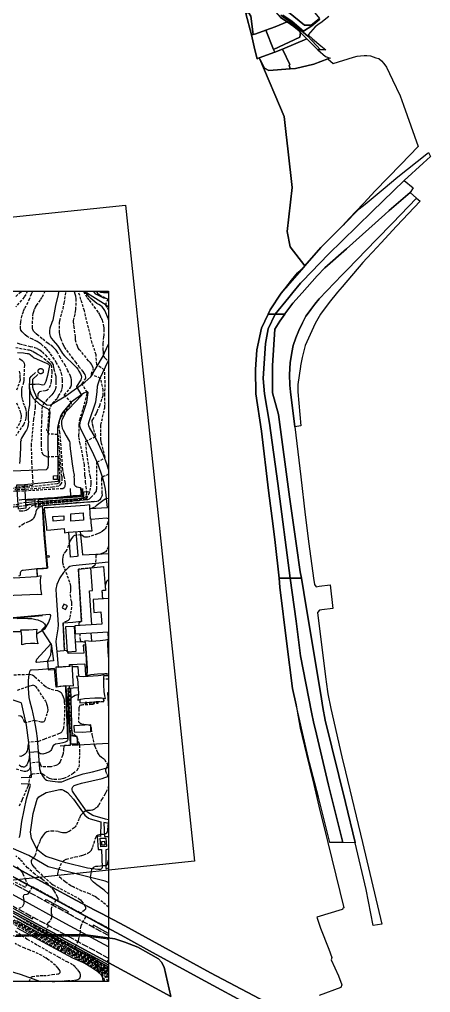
# Model space of a CAD drawing. Header units: feet. Extents: x -1222 to 199575, y -502 to 454509.
# Drawn here: x 473 to 784, y -8 to 728 of the extents above; entities that cross this region are included whole.
import ezdxf

# ---------------------------------------------------------------- set-up
doc = ezdxf.new("R2010")
doc.units = ezdxf.units.FT
doc.header["$MEASUREMENT"] = 0
for name, pattern in [('ANYANG1', [11.5, 6, -1, 1, -1.5, 1, -1]), ('ANYANG11', [1.5, 1, -0.5]), ('ANYANG2', [6, 5, -1]), ('JEON', [12, 4, -0.5, 1, -0.5, 4, -0.5, 1, -0.5])]:
    doc.linetypes.add(name, pattern=pattern)
doc.layers.get('0').update_dxf_attribs({"linetype": 'CONTINUOUS'})
for name, color, linetype in [('AAA008', 7, 'CONTINUOUS'), ('AAC001', 7, 'CONTINUOUS'), ('AAC006', 7, 'ANYANG1'), ('AD002', 7, 'CONTINUOUS'), ('AD0022', 1, 'CONTINUOUS'), ('ADA085', 1, 'CONTINUOUS'), ('AE001', 1, 'ANYANG2'), ('AE150', 7, 'CONTINUOUS'), ('AE340', 7, 'CONTINUOUS'), ('AZ020', 7, 'CONTINUOUS'), ('AZ080', 1, 'CONTINUOUS'), ('AZ0801', 7, 'CONTINUOUS'), ('AZ0803', 7, 'CONTINUOUS'), ('CAA001', 7, 'CONTINUOUS'), ('CAA002', 30, 'CONTINUOUS'), ('DD001', 3, 'CONTINUOUS'), ('EA0018', 7, 'JEON'), ('line', 7, 'CONTINUOUS'), ('mm', 7, 'CONTINUOUS'), ('지적', 7, 'CONTINUOUS')]:
    doc.layers.add(name, color=color, linetype=linetype)
picture_1 = doc.add_image_def('image1.jpg', size_in_pixel=(8269, 5907))

# ---------------------------------------------------------------- blocks, each defined once
blk = doc.blocks.new('창덕궁')
at = {"color": 255}
blk.add_lwpolyline([(0, 522.49), (540.82, 522.49), (540.82, 0), (0, 0)], close=True, dxfattribs=at)
at = {"layer": 'AAA008', "color": 255}
for points in [[(526.53, 360.84), (522.88, 360.25), (512.13, 359.5), (495.03, 358.54), (492.05, 358.51), (492.39, 355.63), (493.88, 343.92), (493.85, 341.62), (497, 342.02), (507.29, 342.9), (507.4, 340.47), (507.44, 339.72), (510.28, 340.09), (525.17, 341.08), (528.34, 341.09), (528.04, 343.19), (527.67, 347.35), (527.67, 348.38), (527.74, 350.01), (527.12, 350.01), (526.58, 359.11), (526.53, 360.84)], [(521.48, 354.77), (521.86, 349.31), (512.3, 348.59), (512.15, 354.09), (521.48, 354.77)], [(506.91, 352.56), (507.06, 349.26), (498.83, 348.59), (498.67, 351.92), (506.91, 352.56)], [(465.19, 305.76), (465.8, 303.26), (465.96, 301.49), (466.15, 295.23), (466.04, 293.85), (465.8, 291.68), (469.14, 292.4), (487.39, 293.33), (490.42, 293.06), (489.58, 297.29), (489.35, 304.01), (489.72, 307.18), (486.25, 306.33), (469.5, 305.43), (468.37, 305.5), (465.19, 305.76)], [(540.83, 289.93), (529.11, 289.08), (529.7, 279.43), (535.05, 279.76), (535.66, 270.46), (515.2, 269.32), (515.61, 263.17), (540.83, 264.64)], [(475.07, 254.97), (475.09, 257.24), (475.25, 260.72), (474.99, 263.62), (474.52, 266.31), (476.56, 266.1), (480.42, 266.18), (483.68, 266.49), (486.45, 266.84), (486.36, 264.8), (486.35, 261.16), (486.67, 257.91), (487.19, 255.73), (484.98, 255.9), (481.81, 255.79), (478.03, 255.53), (475.07, 254.97)], [(509.44, 249.5), (516.32, 250), (515.15, 268.75), (508.3, 268.39), (509.44, 249.5)], [(540.83, 245.47), (540.47, 250.65), (540.37, 254.96), (540.36, 255.9), (540.5, 258.92), (538.43, 258.37), (534.47, 257.95), (527.83, 257.5), (525.57, 257.61), (522.9, 257.77), (523.23, 255.23), (523.57, 252.37), (524.52, 237.22), (524.57, 235.15), (524.4, 231.53), (527.35, 232.39), (532.54, 232.87), (537.88, 233.14), (539.53, 233.09), (540.82, 232.87)], [(521.54, 254.61), (522.09, 248.53), (510.35, 248.24), (510.32, 249.55), (509.43, 249.49), (509.37, 250.52), (501.6, 249.78), (502.65, 237.99), (511.41, 238.6), (511.34, 239.99), (522.95, 240.54), (523.23, 231.94), (524.4, 231.95), (524.54, 234.99), (523.53, 252.33), (523.2, 254.78), (521.54, 254.61)], [(513.58, 238.88), (510.57, 238.42), (506.57, 238.16), (503.14, 237.99), (500.79, 237.96), (500.91, 235.03), (501.55, 225.35), (501.57, 223.07), (503.93, 223.58), (512.29, 223.95), (514.34, 223.84), (514.02, 227.07), (513.55, 236.54), (513.58, 238.88)], [(537.57, 232.26), (535.01, 231.64), (532.82, 231.41), (521.49, 230.75), (518.7, 230.91), (516.56, 231.14), (517.24, 228.95), (517.54, 226.12), (517.94, 217.78), (517.88, 215.51), (517.59, 213.05), (519.91, 213.71), (522.47, 214.22), (530.33, 214.66), (534.45, 214.68), (535.56, 214.64), (538.51, 214.22), (537.99, 216.22), (537.51, 219.54), (537.18, 224.57), (537.17, 228.94), (537.28, 230.18), (537.57, 232.26)], [(540.82, 218.58), (540.03, 218.5), (540.82, 206.42)]]:
    blk.add_lwpolyline(points, dxfattribs=at)
at = {"layer": 'AAC001', "color": 255}
for points in [[(474.67, 210.91), (460.29, 215.86), (460.19, 221.37), (460.04, 225.7), (459.69, 233.89), (458.95, 242.5), (458.77, 249.7), (454.86, 249.58), (447.91, 249.05), (441.39, 248.38)], [(540.82, 180.25), (513.27, 178.7)], [(540.82, 40.13), (514.27, 54.48), (476.7, 75.04), (439.6, 94.81), (396.14, 119.45), (385.48, 125.55), (386.95, 128.5), (384.37, 129.85)], [(374.03, 100.11), (375.75, 99.28), (391.12, 91.2), (411.27, 80.17), (430.25, 69.93), (461.04, 53.37), (476.63, 45.14), (502.5, 31.13), (521.29, 21.54), (540.82, 11)]]:
    blk.add_lwpolyline(points, dxfattribs=at)
at = {"layer": 'AAC006', "color": 255}
for points in [[(499.11, 382.43), (499.09, 382.88), (501.91, 383), (501.92, 382.43)], [(501.92, 382.43), (501.95, 380.04), (499.2, 379.97), (499.11, 382.43)]]:
    blk.add_lwpolyline(points, dxfattribs=at)
at = {"layer": 'AD002', "color": 255}
blk.add_lwpolyline([(540.82, 26.19), (508.43, 43.77), (470.9, 64.31), (433.81, 84.07), (396.43, 104.44), (375.79, 115.01), (370.43, 117.37), (363.65, 119.51), (353.28, 122.29), (345.22, 123.3), (338.54, 123.8), (333.46, 123.76), (318.94, 122.59), (265.15, 115.81)], dxfattribs=at)
at = {"layer": 'AD0022', "color": 255}
for points in [[(540.82, 39.84), (514.17, 54.31), (476.6, 74.87), (439.5, 94.63)], [(297.19, 108.76), (320.48, 111.7), (333.12, 111.76), (338.14, 111.8), (344.03, 111.36), (350.97, 110.49), (360.29, 107.99), (366.51, 105.67), (370.47, 104.2), (370.86, 104.05), (390.82, 93.83), (428.12, 73.51), (465.2, 53.75), (502.69, 33.23), (540.82, 12.54)]]:
    blk.add_lwpolyline(points, dxfattribs=at)
at = {"layer": 'ADA085', "color": 255}
for points in [[(540.84, 510.22), (540.73, 510.41), (538.94, 512.02), (524.96, 520.89), (524.36, 521.67), (523.91, 522.49)], [(540.84, 516.42), (537.2, 517.39), (531.24, 520.37), (529.49, 522.49)], [(487.21, 459.48), (483.33, 455.71), (483.21, 454.78), (483.37, 449.87), (483.79, 448.08), (486.33, 442.24), (493.97, 436.42), (496.54, 436.27), (508.37, 443.39), (522.9, 453.76), (527.4, 457.78), (536.13, 472.66), (540.84, 482.44)], [(540.83, 387.65), (539.83, 391.16), (536.95, 398.66), (531.87, 409.78), (526.33, 419.34), (525.86, 420.53), (525.68, 422.06), (526.1, 423.9), (531.15, 438.77), (532.2, 446.3), (532.47, 450.79), (532.82, 452.46), (534.08, 456.12), (540.83, 470.02)], [(402.92, 382.44), (406.06, 384.07), (409.5, 384.85), (442.39, 387.49), (461.33, 386.34), (493.75, 387.51), (494.58, 388.33), (495, 389.2), (495.34, 391.29), (495.04, 411.83), (496.52, 430.87), (496.42, 432.11), (495.84, 432.83), (488.81, 436.74), (484.37, 440.99), (482.29, 444.74), (481.64, 446.32), (481.09, 450.49), (481.17, 455.46), (481.33, 456.65), (482.59, 458.22), (485.47, 460.92)], [(535.94, 382.43), (532.95, 391.35), (528.75, 401.03), (519.79, 418.07), (519.1, 420.45), (519.3, 423.39), (524.42, 438.54), (525.49, 445.84), (524.99, 446.32), (524.31, 446.5), (522.19, 445.47), (512.59, 438.65), (506.24, 431.07), (504.75, 428.4), (502.9, 422.55), (502.23, 419.4), (502.16, 414.51), (502.52, 382.43)], [(502.52, 382.43), (502.56, 378.57), (477.16, 376.05), (478.28, 358.32)], [(526.64, 358.16), (540.09, 358.92), (538.59, 372.82), (537.59, 377.51), (535.94, 382.43)], [(540.83, 350.22), (539.22, 350.62), (527.73, 349.81)], [(516.16, 340.48), (517.66, 322.48), (517.47, 321.87), (516.77, 321.6), (512.1, 321.16), (510.76, 340.12)], [(519.37, 340.69), (521.15, 323.21), (521.34, 322.88), (540.83, 323.93)], [(540.83, 317.4), (513.71, 314.78), (511.52, 314.19), (510.5, 313.44), (506.67, 309.54), (504, 305.52), (501.66, 300.54), (500.98, 296.88), (501.07, 292.56), (502.66, 269.9), (502.5, 267.09), (501.24, 259.48), (501.03, 257.33), (501.62, 249.61)], [(486.36, 263.1), (492.76, 267.31), (495.36, 271.51), (496.73, 274.9), (497.03, 276.69), (496.89, 277.61), (496.23, 277.92), (465.92, 275.05), (465.78, 272.97), (465.97, 269.59), (466.52, 267.1), (467.02, 265.79), (467.88, 265), (468.72, 264.85), (474.76, 264.94)], [(508.4, 222.25), (508.33, 223.7), (501.17, 222.83), (499.81, 236.89), (487.85, 235.98), (482.45, 235.77), (481.83, 235.76), (481.47, 235.55), (480.93, 234.46), (480.48, 232.34), (480.16, 230.04), (479.96, 227.8), (480, 222.02), (480.32, 218.31), (480.57, 215.1), (480.96, 212.59), (482.71, 206.06), (484.21, 198.97), (485.18, 193.85), (485.96, 189.48), (486.81, 183.86), (487.47, 174.11), (487.99, 167.54), (488.53, 160.98), (488.73, 160.25), (489.21, 158.74), (490.08, 156.89), (491.22, 155.01), (491.99, 153.92), (492.85, 153.04), (493.76, 152.44), (494.73, 152.16), (498.36, 151.59), (502.39, 151.15), (503.87, 151.16), (505.47, 151.21), (506.81, 151.75), (509.03, 152.55), (512.33, 154.01), (515.57, 155.24), (518.63, 156.18), (521.58, 157.15), (525.03, 157.95), (528.77, 158.67), (532.37, 159.71), (537.75, 161.21), (540.57, 162.11), (540.82, 162.25)], [(474.72, 210.95), (478.4, 194.1), (480.33, 180.62), (482.2, 154.39), (474.7, 154.16)], [(540.82, 122.31), (538.48, 122.78), (528.81, 125.61), (524.77, 128.24), (524.03, 129.03), (517.24, 138.43), (513.43, 144.17), (513.16, 145.09), (513.21, 146.43), (513.65, 147.29), (514.76, 148.31), (516.94, 149.21), (520.32, 150.2), (535.87, 153.56), (540.82, 155.43)], [(473.08, 109.06), (473.65, 110.06), (473.94, 111.19), (475.14, 121.07), (478.67, 138.26), (481.69, 148.56), (481.44, 149.19), (481.16, 149.38), (474.7, 149.62)], [(540.82, 74.74), (540.65, 74.88), (538.26, 75.95), (495.2, 86.82), (480.35, 95.5), (461.23, 103.74), (440.78, 111.71), (425.75, 116.25), (421.74, 118.41), (420.32, 119.43), (413.12, 128.7), (404.55, 135.75), (395.36, 138.27), (389.62, 139.34), (386.71, 139.61), (386.04, 139.47), (384.63, 138.21), (380.01, 126.23)], [(540.82, 119.5), (537.26, 120.24), (537.11, 120.01), (537.83, 109.82), (540.65, 109.72), (540.82, 107.04)], [(370.47, 104.2), (368.05, 98.64), (372.22, 96.75), (372.64, 96.3), (372.85, 95.53), (372.91, 87.7), (373.4, 84.37), (375.5, 75.76), (376.35, 73.79), (377.74, 71.84), (380.12, 68.97), (395.16, 54.7), (413.11, 38.45), (437.12, 20.02), (446.12, 14.73), (454.63, 11.08), (473.87, 5.55), (489.21, 0)], [(540.82, 100.15), (538.79, 99.65), (538.7, 85.56), (539.45, 85.61), (540.82, 86.03)]]:
    blk.add_lwpolyline(points, dxfattribs=at)
for points in [[(499.2, 242.82), (486.56, 241.55), (486.14, 241.76), (485.99, 242.12), (486.63, 244.06), (497, 255.63), (497.48, 255.62)], [(514.21, 138.14), (522.87, 126), (525.56, 123.66), (526.82, 123.06), (534.83, 120.88), (534.8, 109.83), (532.28, 109.91), (533, 99.99), (535.48, 99.95), (535.88, 86.37), (535.74, 85.58), (535.27, 84.91), (534.62, 84.7), (532.63, 84.66), (524.87, 85.68), (508.44, 89.71), (493.55, 94.64), (492.38, 95.33), (487.29, 99.36), (486.59, 100.42), (482.58, 108.25), (481.87, 111.84), (481.86, 113.03), (483.83, 127.29), (486.66, 138.11), (488.14, 139.72), (493.69, 143.07), (503.97, 145.38), (505.38, 145.24), (506.78, 144.83), (509.66, 143.09)], [(538.75, 108.38), (539.26, 102.1), (535.01, 102.03), (534.45, 108.62)]]:
    blk.add_lwpolyline(points, close=True, dxfattribs=at)
at = {"layer": 'AE001', "color": 255}
for points in [[(540.82, 34.73), (512.02, 50.36), (474.46, 70.91), (437.37, 90.67), (399.93, 111.07), (379.21, 121.69), (372.69, 124.52), (365.75, 126.71), (354.72, 129.67), (345.97, 130.77), (338.79, 131.3), (333.13, 131.26), (322.34, 130.39)], [(268.31, 106.58), (272.81, 109.21), (319.71, 115.13), (333.79, 116.26), (338.29, 116.3), (344.47, 115.83), (351.84, 114.91), (361.55, 112.31), (372.63, 108.2), (392.93, 97.81), (430.25, 77.47), (467.34, 57.71), (504.84, 37.18), (540.82, 17.66)]]:
    blk.add_lwpolyline(points, dxfattribs=at)
at = {"layer": 'AE150', "color": 255}
for points in [[(478.28, 358.32), (472.62, 357.64), (471.36, 376.03), (477.16, 376.05)], [(487.85, 359.38), (485.54, 359.05), (485.3, 365.12), (487.59, 365.38)], [(493.75, 321.04), (493.66, 322.25), (495.69, 322.44), (495.83, 321.26)], [(489.72, 312.58), (491.44, 312.69), (491.45, 312.54), (489.73, 312.45)], [(524.4, 211.15), (523.04, 211.08), (523.13, 210.01), (524.47, 210.08)], [(529.64, 211.46), (526.4, 211.27), (526.5, 210.1), (529.69, 210.24)], [(532.81, 211.65), (531.52, 211.58), (531.59, 210.66), (532.89, 210.74)]]:
    blk.add_lwpolyline(points, close=True, dxfattribs=at)
at = {"layer": 'AE340', "color": 255}
blk.add_lwpolyline([(493.83, 417.33), (494.14, 417.28), (494.22, 417.78), (493.91, 417.83)], dxfattribs=at)
at = {"layer": 'AZ020', "color": 255}
blk.add_lwpolyline([(508.32, 281.7), (509.62, 284.29), (507.05, 285.61), (505.72, 282.96)], close=True, dxfattribs=at)
at = {"layer": 'AZ080', "color": 255}
for points in [[(487.13, 306.55), (486.81, 312.41), (494.32, 312.86), (493.76, 320.88), (492.8, 331.7), (491.07, 357.12)], [(380.18, 126.67), (384.72, 124.47), (388.67, 122.8), (396.09, 119.36), (439.55, 94.72), (476.65, 74.96), (514.22, 54.39), (540.82, 39.96)]]:
    blk.add_lwpolyline(points, dxfattribs=at)
at = {"layer": 'AZ0801', "color": 255}
for points in [[(487.59, 365.38), (506.65, 366.9), (520.25, 367.82), (519.88, 373.24)], [(520.96, 373.09), (521.13, 366.88), (487.63, 364.55)], [(487.68, 363.37), (506.86, 364.83), (521.26, 365.84), (522.06, 365.89), (521.98, 370.76), (526.27, 371.02)], [(512.3, 367.28), (511.99, 373.25)], [(477.9, 364.28), (485.32, 364.64)], [(478, 362.71), (485.37, 363.41)], [(478.11, 361.03), (485.43, 361.77)], [(487.74, 361.89), (507.7, 363.42), (521.72, 364.5), (524.48, 364.76), (524.56, 367.76)], [(487.82, 360.15), (507.2, 361.66), (519.56, 362.62), (530.35, 363.6)], [(487.05, 306.52), (486.64, 312.57), (494.26, 313.17), (492.03, 338.22), (490.75, 360.38)], [(507.4, 250.33), (506.43, 271.47), (513.82, 271.92), (520.3, 272.65), (517.94, 312.14), (537.02, 314.12), (538.47, 296.1), (535.74, 295.85), (536.15, 289.6)], [(528.04, 270.04), (526.31, 295.85), (528.53, 296.08), (527.44, 313.13)], [(465.83, 274.93), (490.81, 277.38)], [(490.89, 276.86), (465.89, 274.47)], [(528.06, 257.52), (527.73, 263.88)], [(540.83, 258.26), (540.74, 258.26), (540.45, 264.62)], [(522.97, 257.23), (515.9, 256.8)], [(540.83, 256.64), (540.39, 256.63)], [(518.3, 230.95), (517.91, 238.26), (513.57, 238.26)], [(537.47, 231.54), (540.82, 231.71)], [(503, 183.81), (509.93, 184.1), (508.95, 208.03), (508.4, 222.25)], [(504.12, 178.41), (512.12, 178.86), (511.27, 197.94), (510.17, 222.09), (517.71, 222.57)], [(517.49, 178.94), (517.14, 185.41), (513.32, 186.27), (512.22, 222.22)], [(518.94, 213.43), (518.99, 210.84), (537.18, 211.91), (537.06, 214.43)], [(540.82, 11.11), (521.34, 21.63), (502.55, 31.22), (476.68, 45.23), (461.09, 53.46), (430.3, 70.02), (411.32, 80.26), (391.17, 91.29), (375.8, 99.37), (374.07, 100.2)]]:
    blk.add_lwpolyline(points, dxfattribs=at)
at = {"layer": 'AZ0803', "color": 255}
for points in [[(487.57, 461.53), (487.55, 461.58), (487.51, 461.81), (487.5, 462.04), (487.51, 462.3), (487.53, 462.41), (487.55, 462.53), (487.63, 462.76), (487.72, 462.97), (487.87, 463.21), (487.97, 463.34), (488.16, 463.53), (488.33, 463.66), (488.36, 463.68), (488.55, 463.8), (488.78, 463.9), (489, 463.97), (489.24, 464.01), (489.43, 464.03), (489.49, 464.03), (489.72, 464.01), (489.94, 463.97), (490.18, 463.9), (490.39, 463.8), (490.6, 463.68), (490.78, 463.54), (490.96, 463.36), (491.1, 463.18), (491.23, 462.97), (491.32, 462.75), (491.4, 462.52), (491.44, 462.29), (491.45, 462.04), (491.44, 461.81), (491.39, 461.58), (491.32, 461.35), (491.22, 461.13), (491.1, 460.93), (490.95, 460.74), (490.79, 460.57), (490.6, 460.42), (490.4, 460.3), (490.17, 460.2), (489.95, 460.13), (489.71, 460.09), (489.49, 460.07), (489.24, 460.09), (489, 460.13), (488.77, 460.2), (488.56, 460.3), (488.35, 460.42), (488.17, 460.57), (488, 460.73), (487.85, 460.93), (487.72, 461.14), (487.62, 461.35)], [(537.83, 106.19), (537.89, 103.27), (535.65, 103.18), (535.62, 106.02)]]:
    blk.add_lwpolyline(points, close=True, dxfattribs=at)
for points in [[(492.95, 60.79), (493.67, 62.11), (510.13, 53.1), (509.41, 51.78)], [(467.74, 57.49), (467.02, 56.18), (483.05, 47.4), (483.77, 48.72)], [(540.82, 36.43), (529.45, 42.6), (528.73, 41.28)]]:
    blk.add_lwpolyline(points, dxfattribs=at)
at = {"layer": 'CAA001', "color": 255}
for points, elevation in [([(471.83, 476.12), (476.32, 475.86), (477.63, 475.67), (479.1, 475.49), (479.96, 475.37), (480.81, 475.09), (481.55, 474.71), (482.1, 474.2), (483.03, 473.3), (483.75, 472.68), (484.6, 472.14), (492.68, 468.64), (493.88, 468.12), (495.36, 467.3), (495.9, 466.72), (496.03, 465.98), (495.9, 464.95), (494.57, 458.64), (493.25, 454.13), (492.7, 452.69), (491.98, 451.74), (490.97, 451.48), (489.7, 451.66), (487.6, 452.08), (485.34, 451.94), (484.84, 451.92), (481.02, 451.85), (480.78, 451.59), (481.09, 444.95), (480.94, 436.52), (480.78, 435.16), (480.09, 431.36), (479.88, 428.82), (480.02, 425.79), (480.05, 424.86), (480.15, 423.95), (480.08, 421.77), (479.96, 421.07), (479.52, 419.34), (479.17, 418.37), (478.63, 417.38), (477.91, 416.41), (474.92, 411.29), (474.47, 410.28), (474.47, 410.17), (474.86, 409.63), (474.86, 409.46), (474.28, 408.78), (474.21, 408.59), (474.2, 408.37), (474.11, 404.1), (473.63, 394.45), (473.33, 392.25)], 45), ([(503.06, 522.49), (503.04, 522.17), (502.98, 521.79), (502.65, 519.94), (500.76, 511.67), (498.53, 500.53), (498, 498.93), (496.45, 494.64), (496.15, 492.67), (496.23, 490.62), (496.74, 488.63), (497.71, 486.79), (498.97, 485.13), (502.23, 481.47), (503.28, 479.87), (506.06, 475.35), (507.56, 473.58), (509.99, 471.23), (512.33, 469.01), (514.5, 466.87), (516.5, 464.92), (517.55, 463.54), (518.41, 462.12), (519.48, 459.99), (519.97, 458.68), (520.21, 457.52), (520.15, 456.47), (519.91, 455.41), (516.5, 450.47), (516.49, 450.06), (520.37, 443.96), (520.34, 443.57), (510.72, 433.4), (509.52, 432.28), (508.57, 431.18), (507.91, 430.15), (505.59, 425.43), (505.27, 424.4), (505.13, 423.34), (505.16, 421.65), (505.37, 420.39), (505.77, 418.95), (506.36, 417.41), (508.69, 413.01), (511.12, 408.76), (511.46, 407.71), (511.61, 406.5), (511.87, 403.13), (512.81, 396), (513.37, 391.72), (513.67, 388.96), (514.03, 386.81), (514.69, 383.31), (514.77, 382.43)], 40), ([(540.84, 500.97), (540.69, 501.4), (537.86, 507.84), (536.95, 509.46), (535.93, 510.78), (534.74, 511.74), (533.37, 512.49), (532.04, 513.33), (527.5, 517.12), (526.2, 518.35), (524.87, 519.75), (523.64, 521.33), (522.96, 522.49)], 35), ([(473.04, 364.6), (473.42, 364.57), (475.07, 364.75), (487.93, 365.55), (488.81, 365.63), (492.19, 366), (494.54, 366.12), (499.99, 366.33), (514.13, 367.88), (518.9, 368.27), (519.88, 368.46), (520.17, 368.65), (520.46, 369.22), (520.58, 371.36), (520.42, 372.47), (520.01, 373.26), (519.36, 373.65), (518.07, 373.86), (517.14, 374.12), (516.7, 374.31), (515.94, 374.8), (515.39, 375.44), (515.08, 376.23), (515.01, 376.64), (515.02, 378.96), (514.99, 380.13), (514.77, 382.43)], 40), ([(540.83, 365.68), (539.43, 365.47), (538.15, 365.17), (536.47, 363.85), (531.54, 359.98), (530.34, 359.18), (529.55, 358.77), (526.67, 357.62)], 35), ([(492.28, 356.53), (492.14, 356.87), (491.95, 357.09), (491.74, 357.14), (491.47, 357.15), (491.32, 357.09), (491.22, 356.97), (491.16, 356.82), (491.1, 356.33), (491.2, 354.55), (492.57, 335.57), (494.68, 313.19), (494.62, 312.97), (494.43, 312.89), (486.81, 312.41), (476.17, 311.23), (475.4, 311.05), (474.83, 310.82), (474.45, 310.45), (474.19, 309.97), (474.02, 309.4), (473.94, 308.65), (473.87, 307.73), (473.73, 307.21), (473.45, 306.97), (472.73, 306.77)], 35), ([(471.62, 274.8), (477.16, 274.98), (479.78, 274.82), (482.62, 274.72), (485.89, 274.14), (487.17, 273.76), (489.49, 272.86), (490.49, 272.28), (490.97, 271.93), (492.41, 270.8), (492.91, 270.03), (492.91, 269.14), (492.84, 268.79), (490.21, 266.28), (490.32, 266.01), (497.26, 255.23), (497.38, 253.14), (496.99, 246.96), (494.99, 243.38), (494.57, 242.7), (494.53, 242.31), (495.04, 236.09), (495.32, 235.86), (500.86, 236.21)], 35), ([(508.45, 223.78), (508.55, 222.63), (509.95, 206.53), (510.02, 183.26), (509.82, 182.62), (509.31, 182), (508.93, 181.71), (507.97, 181.18), (506.31, 180.59), (504.04, 180.08), (500.72, 179.55), (499.84, 179.26), (499.17, 178.8), (498.75, 178.12), (497.71, 175.74), (497.11, 174.88), (496.43, 174.2), (495.68, 173.7), (494.89, 173.32), (492.93, 172.59), (491.75, 172.28), (490.96, 172.19), (489.73, 172.25), (489.2, 172.46), (488.94, 172.61), (488.45, 172.97), (487.94, 173.61), (487.65, 173.83), (481.04, 173.44), (480.85, 173.13), (480.86, 172.3), (480.76, 169.93), (480.55, 167.92), (480.27, 167.1), (479.43, 165.14), (478.92, 163.99), (478.49, 163.36), (478.01, 162.91), (477.47, 162.57), (476.89, 162.36), (476.38, 162.36), (475.91, 162.42), (474.99, 162.62), (474.66, 162.63), (474.38, 162.83), (473.23, 163.87)], 35), ([(471.11, 46.29), (519.7, 19.31), (532.36, 12.27), (540.82, 5.53)], 35), ([(536.78, 0), (536.78, 0.09), (536.4, 2.53), (535.86, 4.09), (535.46, 4.71), (532.71, 7.2), (527.51, 10.74), (522.94, 13.54), (521.25, 14.41), (513.76, 17.64), (471.75, 40.34)], 40), ([(540.82, 66.06), (537.38, 69.22), (533.65, 71.9), (531.89, 73.17), (529.35, 75.17), (528.01, 76.77), (527.34, 77.74), (527.22, 78.71), (528.12, 84.86), (528.51, 85.64), (529.29, 86.28), (529.82, 86.69), (531.09, 87.19), (532.79, 87.42), (534.69, 87.55), (535.96, 87.69), (538.64, 87.69), (539.42, 87.96), (539.76, 88.28), (539.95, 88.65), (540.6, 91.07), (540.82, 91.82)], 30), ([(540.82, 14.05), (540.76, 14.17), (540.46, 14.77), (540.26, 15.33), (540.22, 15.78), (540.3, 15.95), (540.7, 16.24), (540.82, 16.31)], 30)]:
    blk.add_lwpolyline(points, dxfattribs=dict(at, elevation=elevation))
at = {"layer": 'CAA002', "color": 255, "linetype": 'ANYANG11', "ltscale": 2}
for points, elevation in [([(473.16, 461.97), (473.73, 459.4), (473.77, 457.43), (473.9, 455.09), (471.23, 447.76)], 47), ([(471.23, 438.15), (473.66, 432.26), (474.31, 430.02), (474.61, 427.95), (474.33, 425.09), (473.53, 422.3), (471.23, 418.81)], 47), ([(473.14, 471.63), (474.33, 470.89), (475.42, 470.08), (476.32, 469.21), (476.9, 468.1), (477.09, 466.57), (476.7, 455.27), (476.36, 453.49), (474.96, 448.53), (474.83, 446.9), (474.85, 445.17), (475.03, 443.16), (475.5, 440.77), (476.3, 438.18), (477.25, 435.72), (478.07, 433.39), (478.52, 431.06), (478.47, 428.71), (478.1, 426.38), (477.3, 423.14), (476.43, 421.5), (470.76, 413.26)], 46), ([(474.94, 522.49), (474.34, 521.89), (469.96, 518.2)], 44), ([(470.53, 479.93), (479.69, 478.28), (480.55, 478.13), (480.79, 478.07), (481.45, 477.88), (482.21, 477.6), (482.53, 477.53), (483.43, 477.13), (483.81, 476.99), (484.92, 476.28), (485.57, 475.81), (486.67, 475.15), (487.55, 474.69), (489.2, 473.72), (492, 471.74), (494.12, 469.91), (495.11, 469.2), (496.38, 468.19), (496.61, 467.93), (496.99, 467.41), (497.17, 467.13), (497.39, 466.54), (497.95, 461.87), (497.35, 454.22), (496.7, 451.07), (495.35, 448.47), (494.1, 447.27), (493.05, 447.02), (489.44, 446.58), (488.51, 446.29), (487.92, 445.76), (487.2, 444.83), (487.2, 442.26), (487.02, 441.83), (485.37, 440.28), (485.19, 439.86), (485.25, 434.62), (484.66, 430.54), (484.06, 425.71), (482.25, 406.59), (482.56, 393.08), (483.19, 382.43)], 44), ([(479.44, 522.49), (478.18, 520.04), (476.85, 518.15), (470.6, 510.61)], 43), ([(471.71, 483.53), (473.66, 482.66), (476.68, 481.84), (481.63, 480.78), (484.76, 480.06), (486.82, 479.27), (488.74, 478.16), (490.51, 476.72), (493.01, 474.1), (497.59, 468.86), (498.43, 467.54), (498.8, 466.78), (498.83, 466.56), (498.83, 466.44), (498.85, 465.93), (499.02, 464.93), (499.4, 463.6), (500.49, 459.85), (500.79, 458.35), (500.94, 456.92), (501, 455.6), (501, 453.75), (500.87, 449.64), (500.69, 448.83), (500.36, 448.01), (499.34, 446.09), (498.71, 445.05), (497.98, 444.1), (497.16, 443.28), (495.07, 441.37), (494.35, 440.63), (492.49, 438.52), (492.19, 438.13), (490.61, 435.8), (490.47, 435.35), (490.28, 428.3), (489.99, 424.02), (489.75, 406.71), (490.01, 400.95), (490.99, 399.26), (491.71, 398.48), (493.91, 397.4), (494.38, 397.3), (502.56, 397.61), (502.84, 397.37), (503.38, 391.94), (503.7, 382.43)], 43), ([(505.35, 382.43), (502.8, 412.89), (502.24, 414.01), (496.33, 414.44), (495.35, 414.58), (494.93, 415.7), (495.07, 420.34), (495.8, 432.11), (495.92, 432.59), (498.14, 437.47), (498.42, 437.87), (502.14, 441.66), (503.03, 443.3), (504.79, 446.12), (505.56, 448.26), (506.01, 450.31), (506.06, 455.42), (505.51, 459.37), (504.78, 461.81), (503.76, 464.37), (501.44, 468.42), (496.55, 475.72), (495.11, 477.53), (493.63, 479.14), (489.73, 482.42), (488.25, 483.57), (486.69, 484.55), (483.29, 486.14), (480.8, 487.4), (479.26, 488.38), (477.81, 489.5), (476.47, 490.68), (475.32, 491.86), (474.52, 493.09), (474.16, 494.36), (474.16, 497.02), (474.34, 499.08), (474.97, 502.49), (475.75, 505.27), (476.51, 507.51), (477.45, 509.77), (478.95, 512.56), (480.68, 516), (482.5, 520.52), (483.23, 522.09), (483.45, 522.49)], 42), ([(507.07, 382.43), (506.94, 383.23), (506.21, 387.47), (504.03, 415.66), (503.55, 419.17), (503.55, 422.19), (503.91, 425.34), (505.08, 427.51), (512.85, 437.76), (512.83, 438.14), (507.57, 443.64), (507.56, 444.01), (511.61, 448.85), (512.27, 450.05), (512.59, 450.84), (512.78, 451.6), (512.87, 453.7), (512.83, 454.68), (512.67, 455.69), (512.44, 456.68), (511.94, 458.15), (510.08, 462.39), (508.17, 466.01), (504.33, 472.14), (502.04, 476.4), (501.04, 477.95), (499.93, 479.31), (498.7, 480.49), (496.57, 482.02), (495.03, 483.08), (490.63, 486.57), (487.65, 489.13), (485.7, 490.6), (484.89, 491.26), (484.29, 491.99), (484.05, 492.36), (483.43, 493.59), (483.25, 493.95), (483.21, 494.08), (483.2, 494.49), (483.2, 494.6), (483.17, 494.85), (483.22, 498.04), (483.57, 504.08), (483.84, 505.61), (484.23, 507.11), (484.96, 509.23), (485.57, 510.56), (486.3, 511.84), (488.05, 514.23), (489.42, 516.19), (490.71, 518.29), (492.33, 521.56), (492.84, 522.49)], 41), ([(522.94, 382.43), (522.9, 383.56), (522.64, 389.73), (522.48, 391.37), (520.93, 400.25), (519.26, 407.05), (518.73, 409.67), (518.41, 412.13), (518.43, 413.47), (518.47, 421.44), (519.06, 425.26), (521.84, 434.34), (524.66, 445.42), (524.6, 445.88), (520.9, 452.22), (520.91, 452.64), (523.32, 456.12), (523.49, 456.8), (523.55, 457.52), (523.4, 458.38), (522.99, 459.43), (522.38, 460.55), (521.54, 461.71), (518.91, 464.92), (516.33, 468.51), (514.02, 471.47), (508.76, 478.31), (507.71, 479.9), (506.78, 481.65), (505.17, 485.59), (504.48, 487.57), (503.93, 489.54), (503.62, 491.44), (503.69, 498.58), (503.85, 500.27), (506.4, 509.25), (507.31, 513.58), (508.65, 522.49)], 39), ([(526.92, 382.43), (524.42, 399.74), (523.5, 408.55), (523.69, 408.91), (530.95, 412.64), (531.11, 412.99), (529.05, 420.03), (528.54, 422.37), (528.42, 423.88), (528.48, 424.75), (528.81, 425.55), (530.57, 428.37), (531.64, 430.22), (532.27, 431.57), (534.16, 435.97), (536.7, 443.52), (536.8, 447.52), (534.92, 456.21), (534.64, 456.56), (527.91, 459.58), (527.78, 459.91), (529.28, 463.71), (529.1, 464.61), (528.42, 466.23), (527.79, 467.36), (527.04, 468.44), (525.72, 469.95), (518.84, 478.19), (517.88, 479.51), (517.18, 480.9), (515.75, 485.61), (515.68, 486.07), (515.72, 488.06), (514.87, 495.41), (514.43, 497.75), (514.2, 499.11), (514.15, 500.42), (514.91, 503.24), (515.54, 505.6), (515.86, 507.14), (516.08, 508.7), (516.27, 514.83), (516.18, 516.79), (515.98, 518.68), (515.61, 520.42), (515.03, 522.06), (514.82, 522.49)], 38), ([(531.97, 382.43), (531.96, 391.91), (532, 392.9), (532.25, 393.23), (537.77, 396.33), (538.18, 396.58), (538.26, 397.03), (535.92, 405.74), (535.51, 407.18), (535.14, 408.71), (535, 409.97), (534.83, 419.47), (535.02, 421.44), (536.31, 427.21), (537.87, 434.29), (538.11, 436.73), (538.04, 443.97), (538.2, 453.3), (537.84, 462.52), (537.62, 462.91), (532.04, 466.78), (531.82, 467.17), (531.4, 474.48), (528.43, 483.28), (522.47, 507.78), (517.94, 522.49)], 37), ([(521.65, 522.49), (521.75, 522.3), (524.67, 517.63), (526.08, 515.65), (531.96, 508.06), (533.19, 506.13), (533.86, 504.87), (534.8, 502.96), (534.93, 502.69), (534.96, 502.61), (535.12, 502.41), (535.37, 501.91), (535.88, 500.53), (536.82, 497.26), (537.08, 496), (537.25, 494.8), (537.29, 493.57), (537.15, 489.3), (537.02, 488.05), (536.46, 482.93), (536.41, 479.05), (536.53, 478.1), (536.68, 476.8), (536.67, 473.9), (536.96, 473.26), (537.56, 472.51), (538.38, 471.66), (540.15, 469.87), (540.82, 468.94), (540.83, 468.89)], 36), ([(531.31, 522.49), (532.43, 521.07), (533.89, 519.79), (536.93, 518.18), (540.25, 516.62), (540.32, 516.53), (538.47, 512.6), (538.36, 512.28), (538.52, 511.89), (540.03, 510.05), (540.84, 508.07)], 34), ([(533.64, 522.49), (534.92, 521.83), (536.97, 521.57), (539.29, 521.65), (540.84, 521.69)], 33), ([(540.83, 456.19), (540.82, 455.59), (540.83, 455.37)], 36), ([(540.83, 384.03), (537.52, 382.43)], 36), ([(507.07, 382.43), (507.78, 378.15), (508.02, 376.94), (507.66, 374.77), (507.18, 373.8), (506.09, 373.07), (476.8, 371.26), (452.1, 370.57)], 41), ([(503.7, 382.43), (503.78, 380.15), (503.64, 378.6), (503.22, 377.34), (501.96, 376.78), (480.73, 374.11), (467.8, 373.13)], 43), ([(505.35, 382.43), (505.47, 380.99), (505.47, 377.9), (504.63, 376.78), (503.22, 375.09), (498.44, 374.11), (476.65, 372.42), (469.91, 372.29)], 42), ([(483.19, 382.43), (483.54, 376.64), (483.26, 375.65), (482.98, 375.37), (469.77, 373.98)], 44), ([(537.52, 382.43), (535.87, 381.63), (535.43, 381.2), (535.34, 380.57), (535.83, 369.68), (535.88, 368.24), (535.62, 367.42), (534.96, 365.88), (534.19, 364.64), (532.99, 363.7), (531.97, 363.37), (529.92, 363.17), (516.05, 362.26), (492.53, 360.27), (490.16, 359.73), (487.99, 358.57), (487.34, 358.12), (486.78, 357.59), (486.32, 356.96), (485.99, 356.22), (485.87, 355.8), (485.31, 353.49), (484.78, 352.05), (484.37, 351.16), (483.88, 350.39), (483.26, 349.78), (482.2, 349.04), (480.84, 348.25), (480.13, 347.94), (477.44, 346.86), (476.6, 346.38), (472.97, 343.96)], 36), ([(466.12, 232.04), (480.94, 232.62), (483.24, 232.07), (484.19, 231.44), (485.06, 230.73), (491.31, 224.89), (492.31, 224.12), (493.97, 222.66), (494.8, 222.22), (497.49, 221.21), (502.23, 220.16), (503.12, 219.84), (504.27, 219.25), (504.89, 218.65), (505.43, 217.82), (505.68, 217.33), (506.42, 215.61), (506.84, 214.34), (507.12, 212.99), (507.29, 211.53), (507.55, 202.6), (506.83, 192.56), (506.58, 191.44), (506.4, 190.92), (505.97, 189.91), (505.42, 189.01), (504.64, 188.25), (503.6, 187.7), (499.78, 186.18), (492.33, 183.52), (489.04, 182.22), (487.67, 181.66), (487.09, 181.58), (480.45, 181.16), (480.27, 180.89), (479.94, 179.43), (479.73, 178.51), (479.62, 177.4), (479.4, 175.57), (479.15, 174.53), (478.82, 173.73), (478.61, 173.39), (478.1, 172.78), (477.09, 171.87), (476.32, 171.27), (475.47, 170.75), (474.46, 170.43), (473.29, 170.49)], 36), ([(466.48, 48.33), (480.01, 40.31), (509.42, 24.06), (527.05, 14.58), (531.59, 12.01), (534.98, 9.33), (539.31, 5.7), (540.82, 4.04)], 36), ([(473.1, 356.47), (473.51, 356.28), (473.99, 356.21), (476.49, 356.3), (477.34, 356.48), (478.58, 356.85), (479.31, 357.2), (479.94, 357.67), (482.36, 359.91), (483, 360.34), (483.76, 360.65), (484.69, 360.86), (516.87, 364.05), (524.39, 364.75), (525.2, 364.95), (526.42, 365.46), (527.65, 366.52), (529.66, 368.69), (530.9, 370.2), (531.57, 371.18), (531.77, 372.15), (531.91, 372.97), (531.98, 376.58), (531.97, 382.43)], 37), ([(526.92, 382.43), (527.5, 378.43), (527.45, 376.53), (526.24, 370), (524.95, 366.86), (524.3, 365.92), (523.62, 365.47), (516.31, 364.6), (490.46, 362.42), (481.89, 361.19), (479.66, 360.59), (478.68, 360.14), (478.05, 359.97), (470.84, 359.33), (468.77, 359.14), (468.63, 359.18)], 38), ([(522.94, 382.43), (523.12, 378.18), (523.51, 374.61), (523.99, 371.3), (524.01, 370.26), (523.89, 367.66), (523.68, 367.03), (523.25, 366.42), (522.42, 366.03), (521.06, 365.77), (516.51, 365.01), (488.15, 363.24), (479.07, 362.66), (478.35, 362.53), (472.61, 361.77), (472.52, 361.69), (472.51, 361.65), (472.61, 360.96), (472.6, 360.95), (468.81, 360.68)], 39), ([(540.83, 348.84), (540.72, 348.74), (540.18, 347.43), (538.85, 343.45), (538.27, 342.62), (537.52, 341.83), (536.05, 340.69), (534.26, 339.65), (532.34, 338.76), (526.19, 336.58), (524.78, 336.36), (523.8, 336.34), (522.85, 336.37), (522.01, 336.55), (520.65, 337.96), (520.01, 338.1), (515.45, 337.63), (514.93, 337.51), (514.4, 337.25), (513.69, 336.67), (512.81, 335.41), (512.01, 333.98), (511.54, 332.96), (509.18, 327.14), (508.42, 325.85), (506.91, 323.68), (506.46, 322.72), (506.16, 321.31), (505.85, 319.75), (505.85, 318.59), (505.9, 317.28), (506.41, 314.96), (507.36, 312.69), (511.53, 301.6), (511.8, 300.52), (511.98, 299.34), (512.04, 298.05), (511.98, 295.88), (511.81, 292.8), (511.95, 289.75), (512.28, 288.7), (512.64, 287.6), (512.83, 286.37), (512.77, 283.42), (511.3, 274.97), (510.94, 274.09), (510.25, 273.34), (509.16, 272.81), (506.43, 271.47), (507.4, 250.33)], 34), ([(471.99, 220.62), (481.19, 223.94), (483.32, 224.49), (484.11, 224.41), (484.67, 224.1), (485.61, 223.31), (487.08, 221.24), (490.69, 215.77), (492.96, 212.26), (493.49, 211.24), (493.91, 210.22), (494.39, 208.71), (494.69, 207.32), (494.77, 205.28), (494.1, 202.72), (492.55, 197.79), (492.4, 197.4), (491.99, 196.78), (491.74, 196.55), (491.12, 196.27), (489.91, 196.25), (485.62, 197.44), (484.75, 197.59), (478.5, 195.86), (478.1, 195.93), (477.23, 196.4), (476.21, 199.01), (475.42, 200.19), (474.55, 200.79), (473.99, 200.97), (472.72, 201.01)], 37), ([(452.52, 56.12), (473.82, 42.81), (499.46, 28.46), (514.7, 20.45), (525.28, 14.69), (531.57, 10.93), (536.85, 6.76), (540.71, 2.93), (540.82, 2.75)], 37), ([(540.83, 330.08), (540.45, 328.75), (539.46, 326.56), (538.42, 325.34), (537.06, 324.48), (535.27, 323.73), (533.05, 323.21), (531.82, 322.97), (531.27, 322.74), (531.14, 322.4), (530.96, 316.33), (530.65, 315.64), (529.79, 314.77), (527.99, 313.19), (517.94, 312.14), (520.41, 272.44), (520.12, 272.42), (519.78, 272.32), (519.38, 272.13), (518.76, 271.82), (518.53, 271.59), (518.33, 271.32), (518.22, 271.03), (518.22, 270.85), (518.26, 269.49)], 33), ([(540.83, 303.85), (540.49, 303.71), (539.84, 303.25), (539.33, 302.71), (538.94, 302.09), (538.63, 301.4), (538.42, 300.63), (538.24, 298.93), (538.47, 296.1), (535.74, 295.85), (536.15, 289.6)], 32), ([(519, 263.37), (519.16, 259.8), (519.26, 258.99), (519.41, 258.43), (519.66, 257.97), (520.16, 257.63), (521.01, 257.4), (521.86, 257.16), (522.97, 257.23)], 33), ([(540.39, 256.63), (540.83, 256.64)], 33), ([(540.82, 228.78), (537.17, 228.76)], 31), ([(540.82, 231.72), (537.47, 231.54)], 33), ([(511.26, 223.9), (511.09, 223.64), (511.02, 223.16), (511.7, 187.61), (511.98, 178.72), (507.35, 178.55), (507.09, 178.25), (506.85, 177.62), (506.75, 176.09), (506.56, 173.61), (506.37, 172.59), (505.95, 171.08), (504.45, 167.05), (504.07, 166.37), (503.14, 164.96), (502.71, 164.49), (502.14, 164.1), (501.01, 163.63), (497.28, 162.57), (496.34, 162.41), (490.62, 162.4), (490.21, 162.63), (489.88, 163.04), (489.5, 163.7), (488.99, 165.05), (488.7, 165.69), (488.19, 165.96), (481.63, 165.33), (481.56, 165.12), (481.6, 164.18), (481.44, 162.41), (481.33, 161.61), (480.97, 160.69), (480.54, 160.14), (479.93, 159.65), (479.13, 159.23), (478.13, 158.92), (477, 158.9), (475.82, 159.16), (470.64, 160.97)], 34), ([(471.62, 86.74), (473.77, 84.69), (474.46, 83.82), (475.58, 82.28), (475.95, 81.58), (477.71, 77.59), (478.85, 75.06), (479.13, 74.2), (479.08, 73.76), (478.04, 71.62), (477.71, 71.46), (477.55, 71.48), (469.8, 75.18)], 34), ([(470.74, 48.22), (511, 25.26), (532.45, 13.31), (536.15, 10.43), (540.82, 6.55)], 34), ([(540.82, 7.65), (538.16, 9.67), (535.65, 11.75), (533.19, 13.42), (528.92, 16), (517.94, 22.33), (485.45, 41.72), (470.24, 50.74)], 33), ([(473.06, 55.41), (475.49, 56.46), (475.93, 56.96), (476.28, 57.6), (476.83, 58.99), (477, 59.63), (477.05, 60.84), (477.03, 61.29), (476.64, 63.01), (476.51, 63.56), (476.43, 64.43), (476.64, 65.29), (477.24, 65.84), (479.13, 66.09), (479.96, 66.4), (480.8, 67.29), (483.1, 71.64), (483.45, 71.72), (501.78, 61.69), (502.36, 61.77), (502.55, 61.96), (502.55, 62.31), (502.55, 62.92), (502.2, 64.08), (500.18, 67.89), (499.42, 69.1), (494.76, 73.96), (490.72, 77.23), (485.05, 81.16), (479.54, 86.16), (475.68, 90.5), (473.84, 92.38), (470.57, 95.06)], 33), ([(473.33, 133.08), (475.11, 136.51), (475.62, 137.98), (479.95, 147.78), (480.77, 150.86), (481.31, 155.56), (481.71, 156.24), (483.19, 157.17), (489.22, 157.69), (490.43, 157.42), (491.24, 157.02), (494.05, 155.01), (495.93, 153.92), (497.54, 153.39), (499.69, 153.12), (502.64, 153.12), (504.65, 153.39), (507.07, 153.92), (510.03, 155.26), (514.06, 157.67), (517.01, 159.96), (518.63, 162.37), (519.17, 173.92), (519.17, 178.49), (518.78, 179.83), (517.17, 184.8), (515.96, 185.61), (513.95, 187.22), (513.55, 188.02), (513.01, 189.64), (512.54, 213.41), (512.81, 214.88), (514.16, 215.96), (515.49, 216.63), (517.93, 217.27)], 33), ([(537.06, 214.43), (537.18, 211.91), (529.91, 211.48), (529.92, 211.03), (529.93, 210.48), (529.9, 210.32), (529.74, 210.07), (529.66, 210), (529.48, 209.92), (528.62, 209.71), (528.12, 209.64), (521.31, 209.36), (520.57, 209.29), (519.77, 209.19), (519.16, 208.94), (518.78, 208.53), (518.54, 207.97), (518.35, 207.27), (518.23, 206.34), (518.15, 196.81), (518.3, 196.42), (518.73, 195.98), (519.06, 195.74), (519.92, 195.25), (520.97, 194.86), (522.08, 194.69), (524.75, 194.51), (525.64, 194.33), (526.32, 194.08), (526.8, 193.72), (527.14, 193.17), (527.53, 191.97), (527.71, 190.97), (528.23, 186.95), (528.48, 185.89), (529.15, 183.15), (529.65, 180.02), (529.95, 178.98), (530.32, 178.03), (531.65, 175.13), (532.54, 173.01), (532.94, 172.27), (533.4, 171.68), (533.97, 171.14), (535.48, 169.9), (536.98, 168.75), (537.64, 167.99), (539.89, 164.5), (539.98, 163.8), (539.85, 163.1), (539.58, 162.44), (539.4, 162.13), (538.55, 160.84), (538.49, 160.32), (538.52, 159.73), (538.58, 159.42), (539.48, 156.99), (540.32, 155.39), (540.82, 154.65)], 32), ([(540.82, 147.89), (539.82, 145.1), (539.07, 143.52), (538.18, 142), (536.4, 139.1), (535.8, 137.94), (533.31, 133.58), (531.91, 131.78), (531.02, 131.09), (530.26, 130.56), (529.21, 130.02), (528.58, 129.8), (528.14, 129.7), (527.09, 129.56), (525.37, 129.46), (524.35, 129.33), (523.82, 129.26), (523.44, 129.11), (521.28, 127.43), (520.72, 126.86), (520.05, 126.21), (519.56, 125.56), (518.49, 123.33), (517.29, 120.45), (516.34, 118.09), (515.52, 117.05), (514.82, 116.42), (512.46, 114.58), (510.96, 113.58), (510.29, 113.23), (508.63, 112.59), (507.86, 112.52), (506.03, 112.59), (505.02, 112.83), (502.57, 113.57), (498.86, 113.82), (495.91, 113.73), (495.02, 113.52), (494.16, 113.2), (493.38, 112.75), (493.04, 112.49), (492.44, 111.96), (491.65, 111.14), (490.88, 110.13), (489.63, 108.17), (488.69, 105.99), (487.79, 103.65), (487.12, 102.23), (486.48, 100.42), (485.49, 96.36), (484.99, 95.05), (484.69, 94.51), (484.36, 94.05), (482.69, 92.3), (482.35, 91.66), (482.22, 90.85), (482.24, 90.39), (482.51, 89.38), (483.08, 88.26), (484.39, 86.42), (486.02, 84.58), (487.25, 83.45), (497.68, 73.9), (498.91, 73.08), (518.14, 62.92), (518.87, 62.4), (519.48, 61.79), (520.26, 60.75), (522.15, 58.31), (522.95, 57.17), (523.18, 56.72), (523.28, 56.35), (523.28, 55.03), (523.25, 54.75), (523.05, 54.43), (522.64, 54.1), (520.35, 52.24), (519.81, 51.97), (519.5, 51.94), (501.28, 61.69), (501.05, 61.69), (500.9, 61.65), (497.58, 55.86), (497.35, 55.38), (497.3, 54.77), (497.35, 52.63), (497.45, 51.84), (497.77, 50.52), (497.75, 49.2), (497.52, 48.22), (496.73, 46.03), (496.39, 45.39), (494.7, 44.07), (494.38, 43.59), (494.38, 43.27), (495.23, 42.57), (495.23, 42.35), (493.49, 38.22), (493.49, 38.01), (493.65, 37.8), (515.38, 25.17), (531.72, 14.89), (538.86, 10.37), (540.82, 8.9)], 32), ([(540.82, 56.22), (536.48, 60), (532.22, 63.09), (530.29, 64.4), (526.49, 66.34), (520.7, 68.47), (514.08, 71.55), (512.21, 72.52), (508.06, 75.32), (505, 77.89), (502.78, 79.89), (502.37, 80.75), (502.37, 81.61), (502.68, 82.85), (503.29, 84.95), (505.63, 90.56), (507.06, 91.61), (508.89, 92.56), (511.74, 93.32), (515.5, 94.37), (520.5, 95.31), (521.99, 95.79), (524.53, 96.91), (525.48, 97.42), (526.37, 98.02), (527.19, 98.72), (527.86, 99.52), (528.82, 101.71), (529.79, 104.94), (531.11, 109.09), (531.98, 110.42), (532.81, 111.01), (534.03, 111.38), (534.96, 111.47), (537.34, 111.6), (538.17, 111.74), (538.85, 112.02), (539.49, 112.56), (539.89, 113.39), (540.13, 114.34), (540.42, 116.9), (540.66, 119.55), (540.82, 120.84)], 31), ([(498.17, 0), (509.71, 0.68), (515.19, 0.94), (516.61, 1.17), (517.59, 1.5), (518.43, 1.99), (519.09, 2.62), (519.35, 3.15), (519.51, 4.05), (519.47, 5.27), (519.21, 6.2), (518.49, 7.55), (517.06, 9.4), (515.49, 10.97), (513.64, 12.5), (510.05, 14.61), (507.41, 15.91), (503.54, 18.24), (497.42, 21.53), (489.01, 26.31), (486.41, 27.61), (479.31, 31.84), (474.41, 35.09), (469.66, 38.5)], 41), ([(480.75, 0), (481.84, 2.84), (482.06, 3.1), (483.07, 3.69), (486.24, 4.21), (489.06, 4.42), (491.61, 4.56), (494.71, 4.64), (498.15, 5.26), (502.32, 5.7), (503.13, 5.91), (503.7, 6.29), (504.06, 6.82), (504.13, 7.48), (503.95, 8.25), (503.54, 9.04), (502.54, 10.33), (500.73, 12.18), (494.95, 16.73), (493.12, 17.99), (490.49, 19.61), (481.22, 23.79), (477.4, 25.19), (473.92, 26.77), (470.2, 28.64)], 42), ([(537.86, 0), (537.83, 0.96), (536.54, 4.63), (533.33, 7.67), (522.12, 14.72), (497.7, 27.18), (451.65, 53.35), (437.77, 60.78), (418.73, 72.47), (412.91, 76.44), (407.28, 80.17), (398.27, 85.96), (388.36, 92.47), (380.73, 97.76), (378.75, 99.2), (377.31, 100.07), (369.7, 103.56), (361.53, 106.72), (354.98, 108.9)], 39), ([(540.41, 0), (539, 3.05), (535.91, 6.44), (531.48, 9.83), (523.33, 14.88), (506.6, 23.61), (482.27, 37.16), (470.52, 43.96), (462.27, 48.73), (452.33, 54.59), (438.74, 62.37), (418.56, 74.57), (412.18, 78.93), (406.7, 82.35), (403.09, 84.64), (398.48, 87.66), (388.04, 93.92), (384.56, 96.36), (380.75, 98.58), (374.44, 101.75), (365.79, 105.34), (357.83, 108.22)], 38), ([(540.82, 9.72), (529.29, 17.87), (526.71, 19.73), (515.9, 25.79), (515.74, 26.11), (515.74, 26.42), (517.78, 30.31), (517.97, 30.56), (518.28, 32.59), (518.82, 34.63), (519.5, 36.83), (519.72, 40.78), (519.83, 41.28), (519.98, 41.76), (520.14, 42.17), (521.19, 44.67), (523.52, 48.95), (523.96, 49.2), (524.24, 49.23), (540.82, 40.46)], 31)]:
    blk.add_lwpolyline(points, dxfattribs=dict(at, elevation=elevation))
at = {"layer": 'DD001', "color": 255}
for points in [[(527.26, 189.27), (527.49, 189.28), (527.31, 193.98), (527.1, 194.27), (514.53, 193.48), (514.71, 189.3), (514.89, 189.05), (520.77, 188.85)], [(516.92, 185.36), (517.34, 179.71), (512.36, 179.61), (512.31, 186.19)]]:
    blk.add_lwpolyline(points, close=True, dxfattribs=at)
at = {"layer": 'EA0018', "color": 255}
blk.add_lwpolyline([(349.14, 107.57), (354.18, 98.63), (364.25, 88.57), (377.2, 79.33), (393.27, 71.31), (408.11, 64.09), (416.04, 58.89), (421.2, 53.3), (431.32, 44.9), (448.23, 40.06), (470.75, 34.23), (485.17, 34.53), (501.64, 34.51), (523.16, 34.66), (540.82, 32.19)], dxfattribs=at)

msp = doc.modelspace()

# ---------------------------------------------------------------- linework, layer by layer
at = {"layer": '지적', "color": 20}
for points in [[(661.87, 740.14), (670.96, 729.76), (675.95, 726.45), (666.88, 722.71), (659.74, 720.13), (652.34, 717.28), (650.33, 716.84), (648.42, 730.85), (646.77, 733.59), (661.87, 740.14)], [(690.28, 741.51), (695.54, 734.91), (700.3, 729.09), (694.23, 723.99), (689, 723.95), (676.91, 733.88), (682.66, 737.32), (683.15, 737.26), (690.28, 741.51)], [(644.61, 732.72), (646.77, 733.59), (648.42, 730.85), (650.33, 716.84), (648.84, 716.58), (644.61, 732.72)], [(675.95, 726.45), (681.1, 723.03), (684.99, 719.62), (686.03, 718.52), (685.55, 714.79), (665.71, 705.62), (659.74, 720.13), (666.88, 722.71), (675.95, 726.45)], [(650.33, 716.84), (652.34, 717.28), (659.74, 720.13), (665.71, 705.62), (666.5, 703.63), (654.86, 699.14), (653.18, 698.56), (651.56, 705.25), (648.84, 716.58), (650.33, 716.84)], [(690.82, 713.7), (672.43, 705.86), (666.5, 703.63), (665.71, 705.62), (685.55, 714.79), (686.03, 718.52), (690.82, 713.7)], [(690.82, 713.7), (699.25, 705.38), (704.9, 700.23), (708.58, 699.04), (706.8, 698.37), (696.21, 694.34), (682.37, 691.16), (678.17, 690.78), (677.35, 693.75), (678.01, 694.11), (672.72, 705.25), (672.43, 705.86), (690.82, 713.7)], [(666.5, 703.63), (672.43, 705.86), (672.72, 705.25), (678.01, 694.11), (677.35, 693.75), (678.17, 690.78), (662.16, 689.57), (658.85, 691.51), (655.14, 698.17), (654.86, 699.14), (666.5, 703.63)], [(706.8, 698.37), (710.85, 695.01), (726.08, 699.71), (729.01, 700.44), (731.36, 700.75), (734.17, 700.91), (736.25, 700.88), (739.08, 700.62), (743.11, 699.34), (745.19, 698.63), (747.4, 696.92), (749.13, 694.9), (751.14, 692.11), (755.76, 682.57), (761.55, 670.56), (764.03, 663.51), (774.97, 632.13), (761.94, 618.55), (742.6, 598.44), (733.96, 589.27), (727.65, 582.64), (719.74, 574.26), (718.34, 572.64), (701.31, 555.57), (689.27, 541.72), (678.27, 556.17), (676.03, 567.67), (679.67, 600.96), (676.65, 628.09), (674.94, 643.39), (673.68, 654.69), (655.14, 698.17), (658.85, 691.51), (662.16, 689.57), (678.17, 690.78), (682.37, 691.16), (696.21, 694.34), (706.8, 698.37)], [(782.86, 627.55), (784.42, 624.51), (778.96, 619.55), (764.45, 606.24), (740.28, 582.93), (717.57, 560.72), (707.19, 550.57), (687.52, 530.18), (686.15, 528.59), (680.26, 521.69), (677.28, 517.83), (666.9, 505.25), (661.61, 505.25), (663.11, 508.54), (671.38, 521.07), (674.1, 524.45), (674.87, 525.18), (677.68, 528.39), (685.03, 536.76), (688.47, 540.74), (689.27, 541.72), (701.31, 555.57), (718.34, 572.64), (730.41, 584.79), (734.84, 588.46), (748.6, 599.86), (759.71, 609.05), (781.64, 626.58), (782.83, 627.53), (782.86, 627.55)], [(768.95, 597.33), (753.23, 583.53), (749.92, 580.54), (720.89, 554.54), (704.57, 540.16), (698.65, 534.17), (687.22, 521.32), (680.26, 513.6), (674.23, 505.37), (674.14, 505.25), (666.9, 505.25), (677.28, 517.83), (680.26, 521.69), (686.15, 528.59), (687.52, 530.18), (707.19, 550.57), (717.57, 560.72), (740.28, 582.93), (764.45, 606.24), (771.28, 600.8), (768.95, 597.33)], [(773.92, 593.11), (755.62, 574.17), (743.53, 561.72), (721.45, 538.84), (717.68, 534.83), (700.14, 516.78), (696.89, 512.73), (693.89, 508.82), (692.49, 506.96), (689.96, 503.76), (687.45, 498.73), (684.65, 492.86), (682.49, 487.19), (680.53, 481.45), (679.39, 476.2), (678.18, 468.42), (677.67, 459.6), (678.07, 451.37), (678.52, 446.42), (681.82, 419.99), (686.39, 382.06), (689.64, 353.38), (692.28, 331.43), (695.87, 305.25), (696.6, 300.53), (697.98, 298.87), (700.23, 299.23), (708.43, 300.26), (710.52, 282.43), (702.26, 281.37), (700.31, 281.05), (698.91, 279.42), (705.04, 230.64), (706.47, 219.41), (706.76, 217.83), (708.86, 206.74), (717.33, 169.97), (720.06, 158.64), (732.83, 105.25), (747.59, 43.51), (741.09, 42.4), (735.71, 69.56), (727.42, 104.92), (727.43, 105.03), (727.45, 105.25), (720.06, 135.57), (704.61, 197.87), (703.02, 207.42), (701.37, 217.31), (690.2, 283.54), (686.71, 305.25), (685.88, 310.14), (682.9, 329.72), (677.7, 366.99), (669.34, 429.27), (664.77, 445.54), (664.73, 466.2), (666.64, 493.84), (670.34, 499.9), (674.14, 505.25), (674.23, 505.37), (680.26, 513.6), (687.22, 521.32), (698.65, 534.17), (704.57, 540.16), (720.89, 554.54), (749.92, 580.54), (753.23, 583.53), (768.95, 597.33), (773.92, 593.11)], [(773.92, 593.11), (776.56, 590.81), (758.72, 571.69), (746.96, 559.13), (740.48, 552.12), (736.32, 547.6), (733.3, 544.18), (717.48, 525.77), (714.11, 521.77), (707.78, 513.89), (701.13, 505.25), (697.03, 498.14), (689.62, 481.56), (687.29, 472.44), (685.94, 466.1), (685.93, 465.59), (684.09, 451.91), (684.14, 446.3), (686.32, 420.7), (681.82, 419.99), (678.52, 446.42), (678.07, 451.37), (677.67, 459.6), (678.18, 468.42), (679.39, 476.2), (680.53, 481.45), (682.49, 487.19), (684.65, 492.86), (687.45, 498.73), (689.96, 503.76), (692.49, 506.96), (693.89, 508.82), (696.89, 512.73), (700.14, 516.78), (717.68, 534.83), (721.45, 538.84), (743.53, 561.72), (755.62, 574.17), (773.92, 593.11)], [(688.47, 540.74), (685.03, 536.76), (677.68, 528.39), (674.87, 525.18), (674.1, 524.45), (679.18, 530.95), (683.72, 536.36), (688.47, 540.74)], [(666.9, 505.25), (661.54, 494.11), (659.62, 483.05), (657.9, 456.46), (658.69, 444.82), (662.55, 422.65), (668.89, 376.87), (678.09, 305.25), (669.82, 305.25), (666.92, 332.36), (665.28, 344.74), (661.78, 371.79), (656.42, 416.51), (652.29, 444.81), (651.87, 463.39), (653.11, 478.28), (656.53, 494.5), (661.61, 505.25), (666.9, 505.25)], [(666.9, 505.25), (674.14, 505.25), (670.34, 499.9), (666.64, 493.84), (664.73, 466.2), (664.77, 445.54), (669.34, 429.27), (677.7, 366.99), (682.9, 329.72), (685.88, 310.14), (686.71, 305.25), (678.09, 305.25), (668.89, 376.87), (662.55, 422.65), (658.69, 444.82), (657.9, 456.46), (659.62, 483.05), (661.54, 494.11), (666.9, 505.25)], [(669.82, 305.25), (678.09, 305.25), (682.75, 272.66), (686.02, 246.54), (694.4, 203.99), (696.14, 195.2), (697.01, 191.5), (707.2, 148.67), (718, 105.25), (708.13, 105.25), (699.55, 139.5), (692.75, 165.45), (690.29, 176.33), (682.76, 209.54), (680.07, 221.71), (675.67, 255.63), (670.3, 298.5), (669.82, 305.25)], [(686.71, 305.25), (690.2, 283.54), (701.37, 217.31), (703.02, 207.42), (704.61, 197.87), (720.06, 135.57), (727.45, 105.25), (727.43, 105.03), (718, 105.25), (707.2, 148.67), (697.01, 191.5), (696.14, 195.2), (694.4, 203.99), (686.02, 246.54), (682.75, 272.66), (678.09, 305.25), (686.71, 305.25)], [(587.85, -11.35), (553.14, 7.49), (501.83, 35.26), (523.51, 35.38), (545.65, 32.24), (553.14, 29.83), (562.99, 26.06), (578.7, 17.07), (580.8, 14.67), (582.75, 10.89), (587.85, -11.35)]]:
    msp.add_lwpolyline(points, close=True, dxfattribs=at)
for points in [[(644.61, 732.72), (648.84, 716.58), (651.56, 705.25), (653.18, 698.56), (654.86, 699.14), (655.14, 698.17), (673.68, 654.69), (674.94, 643.39), (676.65, 628.09), (679.67, 600.96), (676.03, 567.67), (678.27, 556.17), (689.27, 541.72), (688.47, 540.74), (683.72, 536.36), (679.18, 530.95), (674.1, 524.45), (671.38, 521.07), (663.11, 508.54), (661.61, 505.25), (656.53, 494.5), (653.11, 478.28), (651.87, 463.39), (652.29, 444.81), (656.42, 416.51), (661.78, 371.79), (665.28, 344.74), (666.92, 332.36), (669.82, 305.25), (670.3, 298.5), (675.67, 255.63), (680.07, 221.71), (682.76, 209.54), (683.49, 204.62), (685.89, 191.88), (690.57, 171.91), (693.04, 161.5), (696.13, 149.06), (700.03, 132.79), (705.47, 110.35), (706.71, 105.25), (718.83, 55.81), (717.96, 55.55), (717.85, 54.55), (717.56, 54.46), (698.34, 48.6), (701.11, 40.3), (707.49, 24.42), (709.62, 18.07), (709.25, 16.46), (714.75, 4.37), (717.26, -2.57), (716.66, -4.65), (700.08, -10.68)], [(671.07, 731.62), (676.57, 727.67), (684.87, 721.42), (691.46, 715.6), (701.22, 705.25), (699.25, 705.38), (690.82, 713.7), (686.03, 718.52), (684.99, 719.62), (681.1, 723.03), (675.95, 726.45), (670.96, 729.76)], [(707.52, 730.45), (701.3, 725.84), (700.13, 724.85), (697.24, 722.76), (691.86, 716.69), (695.13, 713.6), (701.38, 708.21), (705.08, 705.25), (701.22, 705.25), (691.46, 715.6), (684.87, 721.42), (676.57, 727.67), (671.07, 731.62)], [(700.66, 728.52), (694.56, 723.41), (688.22, 719.36), (679.51, 726.87), (672.67, 731.41)], [(672.67, 731.41), (679.51, 726.87), (688.22, 719.36), (694.56, 723.41), (700.66, 728.52)], [(676.91, 733.88), (689, 723.95), (694.23, 723.99), (700.3, 729.09)], [(453.95, 95.31), (475.29, 83.79), (516.09, 61.68), (530.9, 53.85), (535.53, 51.39), (553.14, 42.05), (617.92, 6.59), (669.01, -20.52)], [(669.01, -20.52), (617.92, 6.59), (553.14, 42.05), (535.53, 51.39), (530.9, 53.85), (516.09, 61.68), (475.29, 83.79), (453.95, 95.31)], [(647.46, -17.97), (613.78, 0.26), (574.04, 22.01), (553.14, 33.51), (530.13, 45.94), (490.28, 67.47), (474.96, 75.74), (466.84, 80.35)], [(466.84, 80.35), (474.96, 75.74), (490.28, 67.47), (530.13, 45.94), (553.14, 33.51), (574.04, 22.01), (613.78, 0.26), (647.46, -17.97)], [(466.65, 54.2), (476.27, 49.08), (501.83, 35.26), (484.4, 35.23), (470.96, 34.97)], [(587.85, -11.35), (582.75, 10.89), (580.8, 14.67), (578.7, 17.07), (562.99, 26.06), (553.14, 29.83), (545.65, 32.24), (523.51, 35.38), (501.83, 35.26), (476.27, 49.08), (466.65, 54.2)], [(470.96, 34.97), (484.4, 35.23), (501.83, 35.26), (553.14, 7.49), (587.85, -11.35)]]:
    msp.add_lwpolyline(points, dxfattribs=at)

# ---------------------------------------------------------------- block references
at = {"layer": 'mm'}
msp.add_blockref('창덕궁', (0, 0), dxfattribs=at)

# ---------------------------------------------------------------- pictures from other files: only their frames are drawn
at = {"layer": 'line', "color": 3}
image = msp.add_image(picture_1, insert=(-89.37, 18.15), size_in_units=(698.97, 499.31), rotation=5.99868, dxfattribs=at)
image.dxf.flags = 7

doc.saveas('drawing.dxf')
